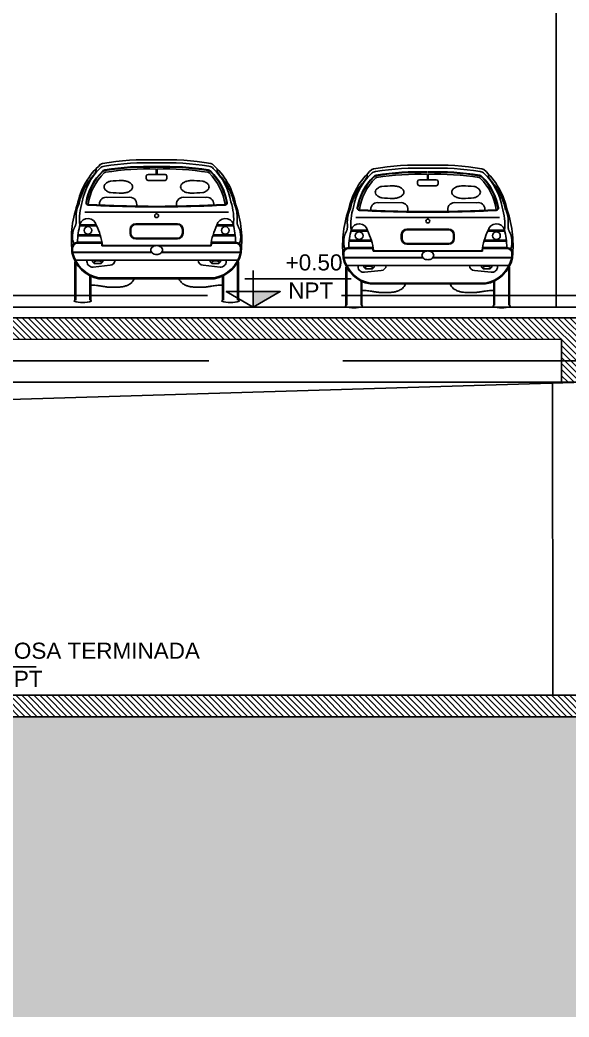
# Model space of a CAD drawing. Header units: metres. Extents: x 126 to 596, y -539 to -70.
# Drawn here: x 359.79 to 364.92, y -403.22 to -393.92 of the extents above; entities that cross this region are included whole.
import ezdxf
from ezdxf.enums import TextEntityAlignment as Align

# ---------------------------------------------------------------- set-up
doc = ezdxf.new("R2010")
doc.units = ezdxf.units.M
doc.header["$LTSCALE"] = 10
doc.linetypes.add('CENTRO', pattern=[2, 1.25, -0.25, 0.25, -0.25])
doc.linetypes.add('HIDDEN', pattern=[0.375, 0.25, -0.125])
for name, color, linetype in [('-SAN 8', 8, 'CENTRO'), ('01', 1, 'Continuous'), ('2', 2, 'Continuous'), ('3', 3, 'Continuous'), ('_ARQ-equipamiento', 8, 'Continuous'), ('A- Hatch Hormigon', 255, 'Continuous'), ('A-NIVELES', 1, 'Continuous'), ('A-Pisos', 1, 'Continuous'), ('Dr Ejes en bloque', 4, 'Continuous'), ('PISO', 251, 'Continuous')]:
    doc.layers.add(name, color=color, linetype=linetype)
doc.styles.add('Arial', font='arial.ttf')
doc.styles.add('COTAS', font='ROMANS.shx', dxfattribs={"width": 0.7})

# ---------------------------------------------------------------- blocks, each defined once
blk = doc.blocks.new('niveles')
at = {"layer": 'PISO', "color": 41, "linetype": 'HIDDEN', "true_color": 0xf4ee51}
blk.add_line((572.152, -297.6036), (533.4553, -297.6036), dxfattribs=at)
at = {"layer": 'PISO', "linetype": 'HIDDEN'}
for p, q in [((572.152, -297.7136), (533.4553, -297.7136)), ((572.1651, -298.2136), (533.4553, -298.2136)), ((572.1651, -301.3336), (533.4553, -301.3336))]:
    blk.add_line(p, q, dxfattribs=at)
blk = doc.blocks.new('Twingoa')
for p, q in [((-0.0151, 1.2428), (-0.0151, 1.193)), ((-0.0066, 1.2428), (-0.0066, 1.193)), ((-0.1066, 1.1762), (-0.1066, 1.1538)), ((-0.0151, 1.193), (-0.0898, 1.193)), ((-0.0108, 1.137), (-0.0898, 1.137)), ((-0.0108, 1.193), (-0.0151, 1.193)), ((-0.0108, 1.193), (-0.0066, 1.193)), ((-0.0108, 1.137), (0.0681, 1.137)), ((-0.0066, 1.193), (0.0681, 1.193)), ((0.0849, 1.1762), (0.0849, 1.1538)), ((-0.259, 0.9794), (-0.4668, 0.9779)), ((0.2373, 0.9794), (0.4451, 0.9779)), ((-0.6808, 0.8411), (-0.0108, 0.8411)), ((-0.5435, 0.9069), (-0.5435, 0.9164)), ((0.6591, 0.8411), (-0.0108, 0.8411)), ((0.5219, 0.9069), (0.5219, 0.9164)), ((-0.727, 0.7212), (-0.5755, 0.7212)), ((-0.727, 0.7125), (-0.573, 0.7125)), ((-0.258, 0.6441), (-0.258, 0.6791)), ((-0.251, 0.6441), (-0.251, 0.6791)), ((-0.2055, 0.7316), (-0.0108, 0.7316)), ((-0.2055, 0.7246), (-0.0108, 0.7246)), ((0.1838, 0.7316), (-0.0108, 0.7316)), ((0.1838, 0.7246), (-0.0108, 0.7246)), ((0.2293, 0.6441), (0.2293, 0.6791)), ((0.2363, 0.6441), (0.2363, 0.6791)), ((0.7053, 0.7125), (0.5513, 0.7125)), ((0.7053, 0.7212), (0.5538, 0.7212)), ((-0.5205, 0.5598), (-0.748, 0.5598)), ((-0.7448, 0.6201), (-0.5335, 0.6201)), ((-0.7439, 0.6288), (-0.5361, 0.6288)), ((-0.2055, 0.5986), (-0.0108, 0.5986)), ((-0.2055, 0.5916), (-0.0108, 0.5916)), ((0.1838, 0.5986), (-0.0108, 0.5986)), ((0.1838, 0.5916), (-0.0108, 0.5916)), ((0.4988, 0.5598), (0.7263, 0.5598)), ((0.7231, 0.6201), (0.5118, 0.6201)), ((0.7222, 0.6288), (0.5144, 0.6288)), ((-0.8005, 0.4674), (-0.8005, 0.5073)), ((-0.0586, 0.4674), (-0.8005, 0.4674)), ((-0.7987, 0.4674), (-0.7987, 0.4639)), ((-0.7935, 0.4674), (-0.7935, 0.5073)), ((-0.5246, 0.5528), (-0.748, 0.5528)), ((-0.0261, 0.5269), (-0.5205, 0.5269)), ((-0.0108, 0.5304), (-0.5157, 0.5304)), ((-0.0108, 0.5304), (0.494, 0.5304)), ((0.0045, 0.5269), (0.4988, 0.5269)), ((0.0369, 0.4674), (0.7788, 0.4674)), ((0.5029, 0.5528), (0.7263, 0.5528)), ((0.7718, 0.4674), (0.7718, 0.5073)), ((0.7771, 0.4674), (0.7771, 0.4639)), ((0.7788, 0.4674), (0.7788, 0.5073)), ((-0.0557, 0.4639), (-0.8005, 0.4639)), ((-0.8005, 0.4632), (-0.8005, 0.4639)), ((-0.7738, 0.0215), (-0.7738, 0.3763)), ((-0.7655, 0.3921), (-0.0108, 0.3921)), ((-0.6605, 0.3814), (-0.6605, 0.3921)), ((-0.6079, 0.3921), (-0.6079, 0.3779)), ((-0.6079, 0.3779), (-0.5925, 0.3624)), ((-0.5268, 0.3624), (-0.5114, 0.3779)), ((-0.5114, 0.3779), (-0.5114, 0.3921)), ((0.7438, 0.3921), (-0.0108, 0.3921)), ((0.034, 0.4639), (0.7788, 0.4639)), ((0.4897, 0.3779), (0.4897, 0.3921)), ((0.5051, 0.3624), (0.4897, 0.3779)), ((0.5862, 0.3779), (0.5708, 0.3624)), ((0.5862, 0.3921), (0.5862, 0.3779)), ((0.6388, 0.3814), (0.6388, 0.3921)), ((0.7522, 0.0215), (0.7522, 0.3763)), ((0.7788, 0.4632), (0.7788, 0.4639)), ((-0.7651, 0.0215), (-0.7651, 0.3635)), ((-0.6028, 0.3292), (-0.4453, 0.345)), ((-0.5925, 0.3624), (-0.5487, 0.3624)), ((-0.5487, 0.3624), (-0.5268, 0.3624)), ((0.5811, 0.3292), (0.4236, 0.345)), ((0.527, 0.3624), (0.5051, 0.3624)), ((0.5708, 0.3624), (0.527, 0.3624)), ((0.7434, 0.0215), (0.7434, 0.3635)), ((-0.6338, 0.0215), (-0.6338, 0.2491)), ((-0.6251, 0.0215), (-0.6251, 0.2449)), ((-0.5492, 0.2203), (-0.0108, 0.2203)), ((-0.5486, 0.2273), (-0.0108, 0.2273)), ((0.5269, 0.2273), (-0.0108, 0.2273)), ((0.5275, 0.2203), (-0.0108, 0.2203)), ((0.6034, 0.0215), (0.6034, 0.2449)), ((0.6122, 0.0215), (0.6122, 0.2491))]:
    blk.add_line(p, q)
for points in [[(-0.5755, 1.2431), (-0.5755, 1.2359), (-0.5759, 1.2298), (-0.5765, 1.2244), (-0.5776, 1.2196), (-0.5793, 1.215), (-0.5815, 1.2103), (-0.5845, 1.2054), (-0.5884, 1.1999), (-0.5931, 1.1935), (-0.5986, 1.1865), (-0.6047, 1.1789), (-0.6112, 1.1708), (-0.618, 1.1625), (-0.6248, 1.1539), (-0.6317, 1.1453), (-0.6383, 1.1367), (-0.6445, 1.1284), (-0.6503, 1.1202), (-0.6558, 1.1122), (-0.661, 1.1044), (-0.6658, 1.0968), (-0.6703, 1.0893), (-0.6745, 1.0819), (-0.6785, 1.0747), (-0.6822, 1.0676), (-0.6857, 1.0605), (-0.6891, 1.0532), (-0.6924, 1.0457), (-0.6957, 1.0379), (-0.699, 1.0295), (-0.7025, 1.0206), (-0.7061, 1.011), (-0.71, 1.0005), (-0.7141, 0.9893), (-0.7181, 0.9773), (-0.7222, 0.9646), (-0.7261, 0.9514), (-0.7299, 0.9375), (-0.7333, 0.9231), (-0.7363, 0.9083)], [(0.5538, 1.2431), (0.5539, 1.2359), (0.5542, 1.2298), (0.5548, 1.2244), (0.5559, 1.2196), (0.5576, 1.215), (0.5598, 1.2103), (0.5628, 1.2054), (0.5667, 1.1999), (0.5714, 1.1935), (0.5769, 1.1865), (0.583, 1.1789), (0.5895, 1.1708), (0.5963, 1.1625), (0.6031, 1.1539), (0.61, 1.1453), (0.6166, 1.1367), (0.6228, 1.1284), (0.6286, 1.1202), (0.6341, 1.1122), (0.6393, 1.1044), (0.6441, 1.0968), (0.6486, 1.0893), (0.6528, 1.0819), (0.6568, 1.0747), (0.6605, 1.0676), (0.664, 1.0605), (0.6674, 1.0532), (0.6707, 1.0457), (0.674, 1.0379), (0.6773, 1.0295), (0.6808, 1.0206), (0.6845, 1.011), (0.6883, 1.0005), (0.6924, 0.9893), (0.6964, 0.9773), (0.7005, 0.9646), (0.7044, 0.9514), (0.7082, 0.9375), (0.7116, 0.9231), (0.7146, 0.9083)], [(-0.7382, 0.9061), (-0.739, 0.9055), (-0.7397, 0.9047), (-0.7404, 0.9037), (-0.741, 0.9024), (-0.7417, 0.9009), (-0.7425, 0.8989), (-0.7434, 0.8965), (-0.7444, 0.8938), (-0.7455, 0.8908), (-0.7466, 0.8875), (-0.7477, 0.8841), (-0.7489, 0.8807), (-0.75, 0.8772), (-0.7511, 0.8738), (-0.7522, 0.8705), (-0.7531, 0.8673), (-0.7541, 0.8641), (-0.7549, 0.8608), (-0.7557, 0.8574), (-0.7565, 0.8537), (-0.7573, 0.8498), (-0.758, 0.8456), (-0.7587, 0.8409), (-0.7594, 0.8359), (-0.76, 0.8305), (-0.7605, 0.8247), (-0.7609, 0.8187), (-0.7613, 0.8123), (-0.7615, 0.8057), (-0.7616, 0.7989), (-0.7616, 0.7918), (-0.7614, 0.7846), (-0.7612, 0.7775), (-0.761, 0.7703), (-0.7609, 0.7634), (-0.7608, 0.7568), (-0.7609, 0.7505), (-0.7611, 0.7448), (-0.7616, 0.7396), (-0.7623, 0.7348), (-0.7632, 0.7305), (-0.7642, 0.7265), (-0.7655, 0.7227), (-0.7669, 0.719), (-0.7684, 0.7153), (-0.7701, 0.7115), (-0.7718, 0.7076), (-0.7736, 0.7036), (-0.7755, 0.6995), (-0.7773, 0.6955), (-0.7791, 0.6916), (-0.7808, 0.6879), (-0.7824, 0.6844), (-0.7837, 0.6813), (-0.7849, 0.6786), (-0.7859, 0.6761), (-0.7868, 0.6738), (-0.7875, 0.6715), (-0.7882, 0.6691), (-0.7889, 0.6665), (-0.7895, 0.6635), (-0.7902, 0.66), (-0.7909, 0.6559), (-0.7917, 0.6513), (-0.7925, 0.6461), (-0.7933, 0.6405), (-0.7939, 0.6344), (-0.7945, 0.628), (-0.795, 0.6213), (-0.7952, 0.6143), (-0.7953, 0.6071), (-0.7951, 0.5997), (-0.7945, 0.5919), (-0.7935, 0.5838), (-0.792, 0.5753), (-0.7899, 0.5664), (-0.7872, 0.557), (-0.7837, 0.547)], [(0.7165, 0.9061), (0.7173, 0.9055), (0.718, 0.9047), (0.7187, 0.9037), (0.7193, 0.9024), (0.72, 0.9009), (0.7208, 0.8989), (0.7217, 0.8965), (0.7227, 0.8938), (0.7238, 0.8908), (0.7249, 0.8875), (0.726, 0.8841), (0.7272, 0.8807), (0.7283, 0.8772), (0.7294, 0.8738), (0.7305, 0.8705), (0.7315, 0.8673), (0.7324, 0.8641), (0.7332, 0.8608), (0.7341, 0.8574), (0.7348, 0.8537), (0.7356, 0.8498), (0.7363, 0.8456), (0.737, 0.8409), (0.7377, 0.8359), (0.7383, 0.8305), (0.7388, 0.8247), (0.7392, 0.8187), (0.7396, 0.8123), (0.7398, 0.8057), (0.7399, 0.7989), (0.7399, 0.7918), (0.7397, 0.7846), (0.7395, 0.7775), (0.7393, 0.7703), (0.7392, 0.7634), (0.7391, 0.7568), (0.7392, 0.7505), (0.7394, 0.7448), (0.7399, 0.7396), (0.7406, 0.7348), (0.7415, 0.7305), (0.7425, 0.7265), (0.7438, 0.7227), (0.7452, 0.719), (0.7467, 0.7153), (0.7484, 0.7115), (0.7501, 0.7076), (0.7519, 0.7036), (0.7538, 0.6995), (0.7556, 0.6955), (0.7574, 0.6916), (0.7591, 0.6879), (0.7607, 0.6844), (0.762, 0.6813), (0.7632, 0.6786), (0.7642, 0.6761), (0.7651, 0.6738), (0.7658, 0.6715), (0.7665, 0.6691), (0.7672, 0.6665), (0.7678, 0.6635), (0.7685, 0.66), (0.7693, 0.6559), (0.77, 0.6513), (0.7708, 0.6461), (0.7716, 0.6405), (0.7722, 0.6344), (0.7728, 0.628), (0.7733, 0.6213), (0.7735, 0.6143), (0.7736, 0.6071), (0.7734, 0.5997), (0.7728, 0.5919), (0.7718, 0.5838), (0.7703, 0.5753), (0.7682, 0.5664), (0.7655, 0.557), (0.762, 0.547)], [(-0.6247, 0.1602), (-0.6114, 0.16), (-0.5982, 0.1594), (-0.5852, 0.1585), (-0.5724, 0.1573), (-0.5601, 0.156), (-0.5483, 0.1545), (-0.5373, 0.153), (-0.5271, 0.1515), (-0.518, 0.15), (-0.5097, 0.1486), (-0.5021, 0.1474), (-0.4951, 0.1462), (-0.4887, 0.1451), (-0.4825, 0.1442), (-0.4765, 0.1434), (-0.4705, 0.1427), (-0.4645, 0.1422), (-0.4583, 0.1418), (-0.4518, 0.1415), (-0.4451, 0.1413), (-0.438, 0.1412), (-0.4304, 0.1411), (-0.4223, 0.1411), (-0.4137, 0.1411), (-0.4044, 0.1411), (-0.3947, 0.1412), (-0.3846, 0.1413), (-0.3745, 0.1415), (-0.3644, 0.1418), (-0.3545, 0.1422), (-0.345, 0.1429), (-0.3361, 0.1438), (-0.3279, 0.1449), (-0.3202, 0.1463), (-0.3131, 0.1479), (-0.3062, 0.1499), (-0.2995, 0.1521), (-0.2929, 0.1547), (-0.286, 0.1576), (-0.279, 0.1608), (-0.2715, 0.1644), (-0.2638, 0.1686), (-0.2559, 0.1736), (-0.248, 0.1798), (-0.2403, 0.1873), (-0.2328, 0.1964), (-0.2258, 0.2073), (-0.2194, 0.2203)], [(0.603, 0.1602), (0.5898, 0.16), (0.5765, 0.1594), (0.5635, 0.1585), (0.5507, 0.1573), (0.5384, 0.156), (0.5266, 0.1545), (0.5156, 0.153), (0.5054, 0.1515), (0.4963, 0.15), (0.488, 0.1486), (0.4804, 0.1474), (0.4735, 0.1462), (0.467, 0.1451), (0.4608, 0.1442), (0.4548, 0.1434), (0.4488, 0.1427), (0.4428, 0.1422), (0.4366, 0.1418), (0.4301, 0.1415), (0.4234, 0.1413), (0.4163, 0.1412), (0.4087, 0.1411), (0.4006, 0.1411), (0.392, 0.1411), (0.3827, 0.1411), (0.373, 0.1412), (0.3629, 0.1413), (0.3528, 0.1415), (0.3427, 0.1418), (0.3328, 0.1422), (0.3233, 0.1429), (0.3144, 0.1438), (0.3062, 0.1449), (0.2985, 0.1463), (0.2914, 0.1479), (0.2845, 0.1499), (0.2778, 0.1521), (0.2712, 0.1547), (0.2643, 0.1576), (0.2573, 0.1608), (0.2498, 0.1644), (0.2421, 0.1686), (0.2342, 0.1736), (0.2263, 0.1798), (0.2186, 0.1873), (0.2111, 0.1964), (0.2042, 0.2073), (0.1977, 0.2203)]]:
    blk.add_lwpolyline(points)
for points in [[(-0.334, 1.0185, -0.02238), (-0.441, 1.0233, -0.073017), (-0.4715, 1.0356, -0.106743), (-0.4943, 1.0564, -0.155278), (-0.5008, 1.0769, -0.155278), (-0.4943, 1.0973, -0.106743), (-0.4715, 1.1181, -0.073017), (-0.441, 1.1304, -0.02238), (-0.334, 1.1352, -0.059494), (-0.294, 1.1304, -0.073017), (-0.2635, 1.1181, -0.106743), (-0.2408, 1.0973, -0.155278), (-0.2343, 1.0769, -0.155278), (-0.2408, 1.0564, -0.106743), (-0.2635, 1.0356, -0.073017), (-0.294, 1.0233, -0.059494)], [(0.3123, 1.0185, 0.02238), (0.4194, 1.0233, 0.073017), (0.4499, 1.0356, 0.106743), (0.4726, 1.0564, 0.155278), (0.4791, 1.0769, 0.155278), (0.4726, 1.0973, 0.106743), (0.4499, 1.1181, 0.073017), (0.4194, 1.1304, 0.02238), (0.3123, 1.1352, 0.059494), (0.2723, 1.1304, 0.073017), (0.2418, 1.1181, 0.106743), (0.2191, 1.0973, 0.155278), (0.2126, 1.0769, 0.155278), (0.2191, 1.0564, 0.106743), (0.2418, 1.0356, 0.073017), (0.2723, 1.0233, 0.059494)]]:
    blk.add_lwpolyline(points, format="xyb", close=True)
for points in [[(-0.0099, 0.5287, 0.074093), (-0.032, 0.5254, 0.084831), (-0.0495, 0.5167, 0.106328), (-0.0619, 0.5026, 0.12889), (-0.0659, 0.4875, 0.12889), (-0.0619, 0.4725, 0.106328), (-0.0495, 0.4584, 0.084831), (-0.032, 0.4497, 0.070962), (-0.0108, 0.4464, 0.074093)], [(-0.0118, 0.5287, -0.074093), (0.0103, 0.5254, -0.084831), (0.0278, 0.5167, -0.106328), (0.0402, 0.5026, -0.12889), (0.0442, 0.4875, -0.12889), (0.0402, 0.4725, -0.106328), (0.0278, 0.4584, -0.084831), (0.0103, 0.4497, -0.070962), (-0.0108, 0.4464, -0.074093)]]:
    blk.add_lwpolyline(points, format="xyb")
for centre in [(-0.651, 0.6708), (0.6293, 0.6708)]:
    blk.add_circle(centre, 0.0358)
for centre, radius, start, end in [((-0.0978, -1.1945), 2.5244, 88.02701, 99.53151), ((0.0761, -1.1945), 2.5244, 80.46849, 91.97299), ((-0.0888, 0.7808), 0.6734, 131.28065, 169.10479), ((-0.1454, 0.8425), 0.566, 134.18196, 170.37137), ((-0.1454, 0.8425), 0.531, 134.18196, 170.37137), ((-0.1454, 0.8425), 0.5258, 134.18196, 170.32311), ((-0.485, 1.1919), 0.0788, 99.21698, 134.18196), ((-0.51, 1.2605), 0.035, 99.53151, 131.28065), ((-0.485, 1.1919), 0.0437, 99.21698, 134.18196), ((-0.485, 1.1919), 0.0385, 99.21698, 134.18196), ((-0.485, 1.1919), 0.021, 99.21698, 134.18196), ((-0.0978, -1.1945), 2.4964, 88.02701, 99.21698), ((-0.0978, -1.1945), 2.4614, 88.02701, 99.21698), ((-0.0978, -1.1945), 2.4561, 88.02701, 99.21698), ((-0.0978, -1.1945), 2.4386, 88.02701, 99.21698), ((0.0761, -1.1945), 2.4964, 80.78302, 91.97299), ((0.0761, -1.1945), 2.4614, 80.78302, 91.97299), ((0.0761, -1.1945), 2.4561, 80.78302, 91.97299), ((0.0761, -1.1945), 2.4386, 80.78302, 91.97299), ((0.4633, 1.1919), 0.021, 45.81804, 80.78302), ((0.4633, 1.1919), 0.0385, 45.81804, 80.78302), ((0.4633, 1.1919), 0.0437, 45.81804, 80.78302), ((0.4633, 1.1919), 0.0788, 45.81804, 80.78302), ((0.1237, 0.8425), 0.5258, 9.67689, 45.81804), ((0.1237, 0.8425), 0.531, 9.62863, 45.81804), ((0.4883, 1.2605), 0.035, 48.71935, 80.46849), ((0.0671, 0.7808), 0.6734, 10.89521, 48.71935), ((0.1237, 0.8425), 0.566, 9.62863, 45.81804), ((-0.1454, 0.8425), 0.5083, 134.18196, 172.13294), ((-0.0898, 1.1762), 0.0168, 90, 180), ((-0.0898, 1.1538), 0.0168, 180, 270), ((0.0681, 1.1762), 0.0168, 0, 90), ((0.0681, 1.1538), 0.0168, 270, 0), ((0.1237, 0.8425), 0.5083, 7.86706, 45.81804), ((-0.2301, 0.7771), 0.4997, 161.31054, 186.46254), ((-0.6482, 0.9278), 0.021, 170.37137, 266.93966), ((-0.6482, 0.9278), 0.0158, 170.37137, 266.93966), ((-0.4805, 0.9164), 0.063, 77.3525, 180), ((-0.259, 0.9164), 0.063, 341.56308, 90), ((0.2373, 0.9164), 0.063, 90, 198.43692), ((0.4589, 0.9164), 0.063, 0, 102.6475), ((0.6265, 0.9278), 0.0158, 273.06034, 9.62863), ((0.6265, 0.9278), 0.021, 273.06034, 9.62863), ((0.2084, 0.7771), 0.4997, 353.53746, 18.68946), ((0.1787, 0.5826), 0.9841, 160.68429, 188.06621), ((-0.0108, 12.8497), 11.9599, 266.93966, 270), ((-0.0108, 12.8497), 11.9547, 266.93966, 270), ((-0.0108, 12.8497), 11.9547, 270, 273.06034), ((-0.0108, 12.8497), 11.9599, 270, 273.06034), ((-0.2, 0.5826), 0.9841, 351.93379, 19.31571), ((-0.6513, 0.7015), 0.0802, 12.77204, 160.72484), ((-0.0106, 0.8074), 0.0179, 90.65509, 269.34491), ((-0.0111, 0.8074), 0.0179, 270.65509, 89.34491), ((0.6296, 0.7015), 0.0802, 19.27516, 167.22796), ((-0.0248, 0.5457), 0.7233, 165.39931, 178.87906), ((-1.1418, 0.4436), 0.6321, 7.89522, 25.85582), ((-0.2055, 0.6791), 0.0525, 90, 180), ((-0.2055, 0.6791), 0.0455, 90, 180), ((0.1838, 0.6791), 0.0525, 0, 90), ((0.1838, 0.6791), 0.0455, 0, 90), ((1.1201, 0.4436), 0.6321, 154.14418, 172.10478), ((0.0031, 0.5457), 0.7233, 1.12094, 14.60069), ((-0.748, 0.5073), 0.0525, 90, 180), ((-0.2055, 0.6441), 0.0525, 180, 270), ((-0.2055, 0.6441), 0.0455, 180, 270), ((0.1838, 0.6441), 0.0525, 270, 0), ((0.1838, 0.6441), 0.0455, 270, 0), ((0.7263, 0.5073), 0.0525, 360, 90), ((-0.748, 0.5073), 0.0455, 90, 180), ((-1.1418, 0.4436), 0.6269, 7.63888, 10.03476), ((1.1201, 0.4436), 0.6269, 169.96524, 172.36112), ((0.7263, 0.5073), 0.0455, 360, 90), ((-0.4901, 0.5329), 0.3181, 192.66696, 259.29443), ((-0.4901, 0.5329), 0.3111, 192.80926, 259.17431), ((-0.608, 0.3814), 0.0525, 180, 275.71059), ((-0.5597, 0.328), 0.0585, 46.08847, 133.91153), ((-0.4505, 0.3972), 0.0525, 275.71059, 354.48045), ((0.4288, 0.3972), 0.0525, 185.51955, 264.28941), ((0.538, 0.328), 0.0585, 46.08847, 133.91153), ((0.4684, 0.5329), 0.3111, 280.82569, 347.19074), ((0.4684, 0.5329), 0.3181, 280.70557, 347.33304), ((0.5863, 0.3814), 0.0525, 264.28941, 0), ((-0.8027, 0.0329), 0.0311, 310.44034, 338.4843), ((-0.6995, 0.2777), 0.281, 252.79573, 287.20427), ((-0.5962, 0.0329), 0.0311, 201.5157, 229.55966), ((0.5745, 0.0329), 0.0311, 310.44034, 338.4843), ((0.6778, 0.2777), 0.281, 252.79573, 287.20427), ((0.7811, 0.0329), 0.0311, 201.5157, 229.55966)]:
    blk.add_arc(centre, radius, start, end)
blk = doc.blocks.new('NivelGen')
blk.add_hatch(color=256).paths.add_polyline_path([(0.2515, 0.1452), (0, 0.1452), (0, 0)])
for p, q in [((0, 0), (0, 0.3426)), ((-0.0768, 0.2658), (0.9127, 0.2658))]:
    blk.add_line(p, q)
at = {"const_width": 0.01}
blk.add_lwpolyline([(-0.2515, 0.1452), (0, 0), (0.2515, 0.1452)], dxfattribs=at)
blk.add_lwpolyline([(0, 0), (-0.2515, 0.1452), (0.2515, 0.1452), (0, 0)])
at = {"style": 'COTAS', "width": 0.7}
for tag, p in [('NIVEL', (0.9732, 0.3652)), ('NPT.INT', (0.9732, 0.0475))]:
    blk.add_attdef(tag, text='', height=0.2, dxfattribs=at).set_placement(p, align=Align.RIGHT)
blk = doc.blocks.new('DDA')
at = {"layer": 'A- Hatch Hormigon', "transparency": 33554687}
h = blk.add_hatch(dxfattribs=at)
h.set_pattern_fill('ANSI31', color=256, scale=0.0125, angle=-90)
h.set_pattern_definition([(315, (0, 26.88116), (0.0280633004, 0.0280633004), [])])
h.paths.add_polyline_path([(342.1673, -349.8133), (341.2456, -349.8133), (341.2453, -350.0647), (341.2453, -350.252), (341.4453, -350.2903), (341.4453, -350.0143), (342.1673, -350.0143)])
h.paths.add_polyline_path([(341.4453, -350.2903), (341.2453, -350.252), (341.2453, -350.4143), (341.4453, -350.4143)])
h.paths.add_polyline_path([(370.6319, -349.8137), (343.2698, -349.8133), (343.2688, -349.8139), (343.2678, -349.8133), (342.1673, -349.8133), (342.1673, -350.0143), (346.3944, -350.0143), (346.3944, -350.4143), (346.5944, -350.4143), (346.5944, -350.0143), (351.6453, -350.0143), (351.6453, -350.4143), (351.8453, -350.4143), (351.8453, -350.0143), (355.3953, -350.0143), (355.3953, -350.4143), (355.5953, -350.4143), (355.5953, -350.0143), (358.0954, -350.0143), (358.0954, -350.4143), (358.2954, -350.4143), (358.2954, -350.0143), (364.8453, -350.0133), (364.8453, -350.4143), (365.0453, -350.4143), (365.0453, -350.0133), (370.6342, -350.0133)])
at = {"color": 5}
blk.add_lwpolyline([(341.2456, -349.8133), (370.6319, -349.8137), (370.6342, -350.0133), (365.0453, -350.0133), (365.0453, -350.4143), (364.8453, -350.4143), (364.8453, -350.0133), (358.2954, -350.0143), (358.2954, -350.4143), (358.0954, -350.4143), (358.0954, -350.0143), (355.5953, -350.0143), (355.5953, -350.4143), (355.3953, -350.4143), (355.3953, -350.0143), (351.8453, -350.0143)], dxfattribs=at)
at = {"color": 1}
blk.add_lwpolyline([(364.8453, -350.4143), (341.2453, -350.4143)], dxfattribs=at)
at = {"layer": '01', "color": 1}
blk.add_lwpolyline([(364.7956, -349.7137), (364.7956, -346.8836), (359.714, -346.8836)], dxfattribs=at)
at = {"layer": '3'}
blk.add_line((370.433, -349.7137, 0), (359.714, -349.7137, 0), dxfattribs=at)
at = {"layer": '_ARQ-equipamiento', "xscale": -1}
blk.add_blockref('Twingoa', (361.058, -349.6683), dxfattribs=at)
at = {"layer": '_ARQ-equipamiento'}
blk.add_blockref('Twingoa', (363.6089, -349.7178), dxfattribs=at)
at = {"layer": 'A-NIVELES'}
ref = blk.add_blockref('NivelGen', (361.9699, -349.7137), dxfattribs=at)
ref.add_attrib('NIVEL', '+0.50 ', dxfattribs={"layer": '0', "height": 0.15, "style": 'Arial'}).set_placement((362.8602, -349.3711), align=Align.RIGHT)
ref.add_attrib('NPT.INT', 'NPT', dxfattribs={"layer": '0', "height": 0.15, "style": 'Arial'}).set_placement((362.7155, -349.6334), align=Align.RIGHT)
blk = doc.blocks.new('H')
at = {"layer": '-SAN 8', "transparency": 33554508}
h = blk.add_hatch(dxfattribs=at)
h.set_pattern_fill('AR-PARQ1', color=256, scale=0.0015, angle=45, style=0)
h.set_pattern_definition([(135, (-66.3667, 6.0953), (-0.64657844, 0), [0.4572, -0.4572]), (135, (-66.3128, 6.1492), (-0.64657844, 0), [0.4572, -0.4572]), (135, (-66.25893, 6.20307), (-0.64657844, 0), [0.4572, -0.4572]), (135, (-66.20505, 6.25695), (-0.64657844, 0), [0.4572, -0.4572]), (135, (-66.15116, 6.31083), (-0.64657844, 0), [0.4572, -0.4572]), (135, (-66.0973, 6.3647), (-0.64657844, 0), [0.4572, -0.4572]), (135, (-66.0434, 6.4186), (-0.64657844, 0), [0.4572, -0.4572]), (45, (-66.69, 6.4186), (0.64657844, 0), [0.4572, -0.4572]), (45, (-66.74386, 6.4725), (0.64657844, 0), [0.4572, -0.4572]), (45, (-66.79774, 6.52636), (0.64657844, 0), [0.4572, -0.4572]), (45, (-66.85162, 6.58024), (0.64657844, 0), [0.4572, -0.4572]), (45, (-66.9055, 6.6341), (0.64657844, 0), [0.4572, -0.4572]), (45, (-66.9594, 6.688), (0.64657844, 0), [0.4572, -0.4572]), (45, (-67.01327, 6.7419), (0.64657844, 0), [0.4572, -0.4572])])
h.paths.add_polyline_path([(276.4605, -13.1283), (270.7725, -13.1283), (270.7725, -15.9258), (276.4605, -15.9258)])
h.paths.add_polyline_path([(304.3237, -13.1259), (286.4612, -13.1259), (286.4612, -15.9258), (304.3237, -15.9258)])
at = {"layer": 'A- Hatch Hormigon', "transparency": 33554687}
h = blk.add_hatch(dxfattribs=at)
h.set_pattern_fill('ANSI31', color=1, scale=0.0125, angle=-90)
h.set_pattern_definition([(315, (-66.36805, 367.439185), (0.0280633004, 0.0280633004), [])])
h.paths.add_polyline_path([(271.0821, -12.9249), (270.7861, -12.9249), (270.7861, -13.1258), (271.0821, -13.1258)])
h.paths.add_polyline_path([(304.265, -12.9249), (271.0821, -12.9249), (271.0821, -13.1258), (276.4612, -13.1258), (276.4605, -15.9258), (286.4612, -15.9258), (286.4612, -13.1249), (304.265, -13.1249)])
h.paths.add_polyline_path([(280.7611, -12.9259), (281.3934, -12.9259), (281.3934, -12.9639), (280.7268, -12.9639), (280.7268, -12.9259)], flags=16)
h.paths.add_polyline_path([(276.6605, -13.1258), (281.3609, -13.1258), (281.3609, -15.7258), (276.6605, -15.7258)], flags=16)
h.paths.add_polyline_path([(281.5267, -12.9639), (281.5267, -12.9259), (282.1607, -12.9259), (282.1607, -12.9258), (282.1932, -12.9258), (282.1932, -12.9639)], flags=16)
h.paths.add_polyline_path([(281.5609, -13.1266), (286.2612, -13.1266), (286.2612, -15.7258), (281.5609, -15.7258)], flags=16)
h.paths.add_polyline_path([(277.8259, -14.7731), (280.531, -14.7731), (280.531, -13.9196), (277.8259, -13.9196)], flags=8)
at = {"color": 5}
blk.add_lwpolyline([(270.7861, -12.9249), (304.265, -12.9249), (304.265, -13.1249), (286.4612, -13.1249), (286.4612, -15.9258), (276.4605, -15.9258), (276.4612, -13.1258), (270.7861, -13.1258), (270.7861, -12.9249)], dxfattribs=at)
at = {"layer": '2'}
blk.add_line((298.394, -10.0049), (298.3953, -12.9259, 0), dxfattribs=at)
at = {"layer": 'A-NIVELES'}
ref = blk.add_blockref('NivelGen', (292.6647, -12.9265), dxfattribs=at)
ref.add_attrib('NIVEL', '+3.27 LOSA TERMINADA', dxfattribs={"layer": '0', "height": 0.15, "style": 'Arial'}).set_placement((295.1048, -12.5839), align=Align.RIGHT)
ref.add_attrib('NPT.INT', 'NPT', dxfattribs={"layer": '0', "height": 0.15, "style": 'Arial'}).set_placement((293.6379, -12.8462), align=Align.RIGHT)

msp = doc.modelspace()

# ---------------------------------------------------------------- linework, layer by layer
at = {"layer": 'A-Pisos', "elevation": 0}
msp.add_lwpolyline([(365.0634, -397.2951), (342.0502, -397.9864)], dxfattribs=at)

# ---------------------------------------------------------------- block references
for name, p in [('DDA', (0, -46.8812, 0)), ('H', (66.368, -387.2899, 0))]:
    msp.add_blockref(name, p)
at = {"layer": 'Dr Ejes en bloque'}
msp.add_blockref('niveles', (-195.608, -98.8812, 0), dxfattribs=at)

doc.saveas('drawing.dxf')
